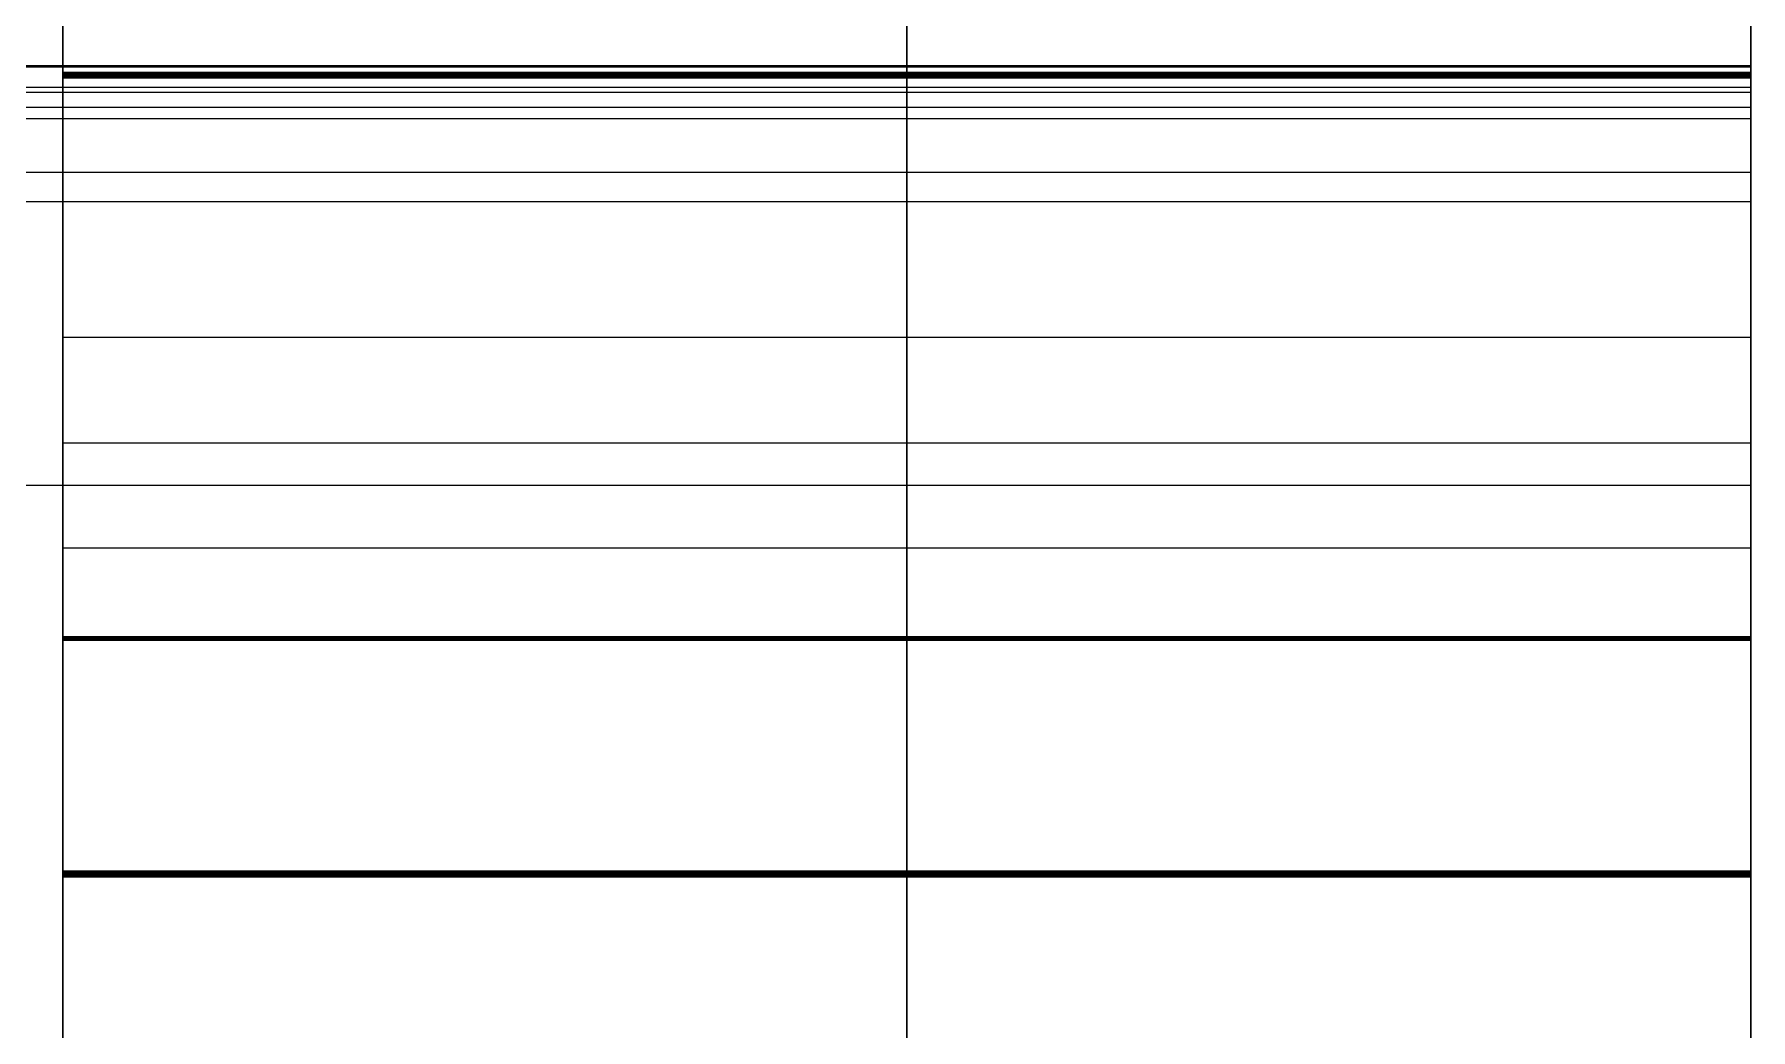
# Model space of a CAD drawing. Header units: millimetres. Extents: x -85 to 1059, y -155 to 155.
# Drawn here: x 1000.39 to 1007, y -27.09 to -23.26 of the extents above; entities that cross this region are included whole.
import ezdxf

# ---------------------------------------------------------------- set-up
doc = ezdxf.new("R2010")
doc.units = ezdxf.units.MM
doc.header["$MEASUREMENT"] = 0
doc.layers.add('Default', color=7, linetype='Continuous', true_color=0x000000)

msp = doc.modelspace()

# ---------------------------------------------------------------- linework, layer by layer
at = {"layer": 'Default'}
msp.add_line((1007, -24.9981, 0.0002), (1007, -11.098, 0.0002), dxfattribs=at)
for points, degree, knots in [([(1000.5, 0.0018, 150.0005), (1000.5, 82.8446, 150.0005), (1000.5, 150.0018, 82.8432), (1000.5, 150.0018, 0.0004), (1000.5, 150.0018, -82.8427), (1000.5, 82.8446, -150), (1000.5, 0.0018, -150), (1000.5, -82.8411, -150), (1000.5, -149.9983, -82.8427), (1000.5, -149.9983, 0.0004), (1000.5, -149.9983, 82.8432), (1000.5, -82.8411, 150.0005), (1000.5, 0.0018, 150.0005)], 3, [-5, -5, -5, -5, -4, -4, -4, -3, -3, -3, -2, -2, -2, -1, -1, -1, -1]), ([(1000.5, 0.3488, 139.7504), (1000.5, -76.9709, 139.7504), (1000.5, -139.6511, 77.0702), (1000.5, -139.6511, -0.2498), (1000.5, -139.6511, -77.5699), (1000.5, -76.9709, -140.2497), (1000.5, 0.3488, -140.2497), (1000.5, 77.6689, -140.2497), (1000.5, 140.349, -77.5699), (1000.5, 140.349, -0.2498), (1000.5, 140.349, 77.0702), (1000.5, 77.6689, 139.7504), (1000.5, 0.3488, 139.7504)], 3, [20636, 20636, 20636, 20636, 20637, 20637, 20637, 20638, 20638, 20638, 20639, 20639, 20639, 20640, 20640, 20640, 20640]), ([(1007, 0.3488, 139.7504), (1007, -76.9709, 139.7504), (1007, -139.6511, 77.0702), (1007, -139.6511, -0.2498), (1007, -139.6511, -77.5699), (1007, -76.9709, -140.2497), (1007, 0.3488, -140.2497), (1007, 77.6689, -140.2497), (1007, 140.349, -77.5699), (1007, 140.349, -0.2498), (1007, 140.349, 77.0702), (1007, 77.6689, 139.7504), (1007, 0.3488, 139.7504)], 3, [20636, 20636, 20636, 20636, 20637, 20637, 20637, 20638, 20638, 20638, 20639, 20639, 20639, 20640, 20640, 20640, 20640]), ([(1000.5, 0.0018, 140.0004), (1000.5, -77.318, 140.0004), (1000.5, -139.9981, 77.3202), (1000.5, -139.9981, 0.0002), (1000.5, -139.9981, -77.3199), (1000.5, -77.318, -139.9997), (1000.5, 0.0018, -139.9997), (1000.5, 77.3215, -139.9997), (1000.5, 140.002, -77.3199), (1000.5, 140.002, 0.0002), (1000.5, 140.002, 77.3202), (1000.5, 77.3215, 140.0004), (1000.5, 0.0018, 140.0004)], 3, [-1, -1, -1, -1, 0, 0, 0, 1, 1, 1, 2, 2, 2, 3, 3, 3, 3]), ([(1003.75, 0.0018, 140.0004), (1003.75, -77.318, 140.0004), (1003.75, -139.9981, 77.3202), (1003.75, -139.9981, 0.0002), (1003.75, -139.9981, -77.3199), (1003.75, -77.318, -139.9997), (1003.75, 0.0018, -139.9997), (1003.75, 77.3215, -139.9997), (1003.75, 140.002, -77.3199), (1003.75, 140.002, 0.0002), (1003.75, 140.002, 77.3202), (1003.75, 77.3215, 140.0004), (1003.75, 0.0018, 140.0004)], 3, [-1, -1, -1, -1, 0, 0, 0, 1, 1, 1, 2, 2, 2, 3, 3, 3, 3]), ([(1007, 0.0018, 140.0004), (1007, -77.318, 140.0004), (1007, -139.9981, 77.3202), (1007, -139.9981, 0.0002), (1007, -139.9981, -77.3199), (1007, -77.318, -139.9997), (1007, 0.0018, -139.9997), (1007, 77.3215, -139.9997), (1007, 140.002, -77.3199), (1007, 140.002, 0.0002), (1007, 140.002, 77.3202), (1007, 77.3215, 140.0004), (1007, 0.0018, 140.0004)], 3, [-1, -1, -1, -1, 0, 0, 0, 1, 1, 1, 2, 2, 2, 3, 3, 3, 3]), ([(1007, 124.0322, 15.6482), (1007, 116.3332, 77.2989), (1007, 63.7379, 125.0004), (1007, 0.0019, 125.0004), (1007, -17.5054, 125.0004), (1007, -34.1724, 121.4011), (1007, -49.2988, 114.9022)], 3, [595.378082, 595.378082, 595.378082, 595.378082, 596.378082, 596.378082, 596.378082, 597.378082, 597.378082, 597.378082, 597.378082]), ([(1007, -49.627, -114.76), (1007, -34.4135, -121.3481), (1007, -17.6322, -124.9994), (1007, 0.0018, -124.9994), (1007, 63.676, -124.9994), (1007, 116.2304, -77.3892), (1007, 124.0095, -15.8252)], 3, [1200.555169, 1200.555169, 1200.555169, 1200.555169, 1201.555169, 1201.555169, 1201.555169, 1202.555169, 1202.555169, 1202.555169, 1202.555169]), ([(1000.5, -22.5158, -151.4812), (1000.5, -22.6613, -151.4592), (1000.5, -22.8068, -151.4371), (1000.5, -22.961, -151.4133), (1000.5, -23.1151, -151.3895), (1000.5, -23.2608, -151.3667), (1000.5, -23.4065, -151.344)], 2, [10887, 10887, 10887, 10888, 10888, 10889, 10889, 10890, 10890, 10890]), ([(1000.5, -23.4065, 150.844), (1000.5, -23.2608, 150.8671), (1000.5, -23.1151, 150.8903), (1000.5, -22.961, 150.9139), (1000.5, -22.8068, 150.9375), (1000.5, -22.6613, 150.9596), (1000.5, -22.5158, 150.9816)], 2, [20200, 20200, 20200, 20201, 20201, 20202, 20202, 20203, 20203, 20203]), ([(1007, -22.5158, -151.4812), (1007, -22.6613, -151.4592), (1007, -22.8068, -151.4371), (1007, -22.961, -151.4133), (1007, -23.1151, -151.3895), (1007, -23.2608, -151.3667), (1007, -23.4065, -151.344)], 2, [10887, 10887, 10887, 10888, 10888, 10889, 10889, 10890, 10890, 10890]), ([(1007, -23.4065, 150.844), (1007, -23.2608, 150.8671), (1007, -23.1151, 150.8903), (1007, -22.961, 150.9139), (1007, -22.8068, 150.9375), (1007, -22.6613, 150.9596), (1007, -22.5158, 150.9816)], 2, [20200, 20200, 20200, 20201, 20201, 20202, 20202, 20203, 20203, 20203]), ([(1000.5, -23.4132, -151.3465), (1000.5, -23.4145, -151.3477), (1000.5, -23.4157, -151.3489), (1000.5, -23.4169, -151.3502), (1000.5, -23.4182, -151.3514)], 2, [10893, 10893, 10893, 10894, 10894, 10895, 10895, 10895]), ([(1000.5, -23.4182, 150.8522), (1000.5, -23.4169, 150.8507), (1000.5, -23.4157, 150.8493), (1000.5, -23.4145, 150.8479), (1000.5, -23.4132, 150.8465)], 2, [20195, 20195, 20195, 20196, 20196, 20197, 20197, 20197]), ([(1000.5, -23.4238, -151.3592), (1000.5, -23.4252, -151.3616), (1000.5, -23.4266, -151.3641), (1000.5, -23.428, -151.3666), (1000.5, -23.4294, -151.369)], 2, [10897, 10897, 10897, 10898, 10898, 10899, 10899, 10899]), ([(1000.5, -23.4294, -151.369), (1000.5, -23.4478, -151.4054), (1000.5, -23.4661, -151.4417), (1000.5, -23.4878, -151.4846), (1000.5, -23.5095, -151.5274), (1000.5, -23.5312, -151.5705), (1000.5, -23.5529, -151.6135), (1000.5, -23.5751, -151.6567), (1000.5, -23.5974, -151.6999), (1000.5, -23.6196, -151.7433), (1000.5, -23.6418, -151.7867), (1000.5, -23.6644, -151.8305), (1000.5, -23.687, -151.8742), (1000.5, -23.7097, -151.9181), (1000.5, -23.7325, -151.9621), (1000.5, -23.7556, -152.0062), (1000.5, -23.7787, -152.0503), (1000.5, -23.8018, -152.0945), (1000.5, -23.8249, -152.1388), (1000.5, -23.8484, -152.1834), (1000.5, -23.8718, -152.2281), (1000.5, -23.8955, -152.2729), (1000.5, -23.9191, -152.3177), (1000.5, -23.9431, -152.3626), (1000.5, -23.9671, -152.4076), (1000.5, -23.9912, -152.4528), (1000.5, -24.0154, -152.4979), (1000.5, -24.0398, -152.5433), (1000.5, -24.0641, -152.5886), (1000.5, -24.0888, -152.6343), (1000.5, -24.1135, -152.68), (1000.5, -24.1382, -152.7258), (1000.5, -24.1629, -152.7717), (1000.5, -24.1881, -152.8179), (1000.5, -24.2133, -152.8641), (1000.5, -24.2387, -152.9103), (1000.5, -24.2641, -152.9565), (1000.5, -24.2897, -153.0031), (1000.5, -24.3153, -153.0497), (1000.5, -24.3412, -153.0964), (1000.5, -24.3671, -153.1432), (1000.5, -24.3931, -153.1899), (1000.5, -24.419, -153.2366), (1000.5, -24.4234, -153.2448), (1000.5, -24.4278, -153.2529)], 2, [10899, 10899, 10899, 10900, 10900, 10901, 10901, 10902, 10902, 10903, 10903, 10904, 10904, 10905, 10905, 10906, 10906, 10907, 10907, 10908, 10908, 10909, 10909, 10910, 10910, 10911, 10911, 10912, 10912, 10913, 10913, 10914, 10914, 10915, 10915, 10916, 10916, 10917, 10917, 10918, 10918, 10919, 10919, 10920, 10920, 10921, 10921, 10921]), ([(1000.5, -24.4278, 152.7533), (1000.5, -24.4234, 152.7453), (1000.5, -24.419, 152.7374), (1000.5, -24.3931, 152.6905), (1000.5, -24.3671, 152.6436), (1000.5, -24.3412, 152.5968), (1000.5, -24.3153, 152.5501), (1000.5, -24.2897, 152.5035), (1000.5, -24.2641, 152.4569), (1000.5, -24.2387, 152.4107), (1000.5, -24.2133, 152.3645), (1000.5, -24.1881, 152.3185), (1000.5, -24.1629, 152.2724), (1000.5, -24.1382, 152.2266), (1000.5, -24.1135, 152.1807), (1000.5, -24.0888, 152.1349), (1000.5, -24.0641, 152.089), (1000.5, -24.0398, 152.0435), (1000.5, -24.0154, 151.998), (1000.5, -23.9912, 151.9528), (1000.5, -23.9671, 151.9077), (1000.5, -23.9431, 151.8629), (1000.5, -23.9191, 151.8181), (1000.5, -23.8955, 151.7733), (1000.5, -23.8718, 151.7285), (1000.5, -23.8484, 151.6838), (1000.5, -23.8249, 151.6392), (1000.5, -23.8018, 151.5951), (1000.5, -23.7787, 151.551), (1000.5, -23.7556, 151.5066), (1000.5, -23.7325, 151.4621), (1000.5, -23.7097, 151.4184), (1000.5, -23.687, 151.3746), (1000.5, -23.6644, 151.3309), (1000.5, -23.6418, 151.2871), (1000.5, -23.6196, 151.2436), (1000.5, -23.5974, 151.2), (1000.5, -23.5751, 151.157), (1000.5, -23.5529, 151.1139), (1000.5, -23.5312, 151.0709), (1000.5, -23.5095, 151.0278), (1000.5, -23.4878, 150.9852), (1000.5, -23.4661, 150.9425), (1000.5, -23.4478, 150.906), (1000.5, -23.4294, 150.8694)], 2, [20169, 20169, 20169, 20170, 20170, 20171, 20171, 20172, 20172, 20173, 20173, 20174, 20174, 20175, 20175, 20176, 20176, 20177, 20177, 20178, 20178, 20179, 20179, 20180, 20180, 20181, 20181, 20182, 20182, 20183, 20183, 20184, 20184, 20185, 20185, 20186, 20186, 20187, 20187, 20188, 20188, 20189, 20189, 20190, 20190, 20191, 20191, 20191]), ([(1007, -23.4132, -151.3465), (1007, -23.4145, -151.3477), (1007, -23.4157, -151.3489), (1007, -23.4169, -151.3502), (1007, -23.4182, -151.3514)], 2, [10893, 10893, 10893, 10894, 10894, 10895, 10895, 10895]), ([(1007, -23.4182, 150.8522), (1007, -23.4169, 150.8507), (1007, -23.4157, 150.8493), (1007, -23.4145, 150.8479), (1007, -23.4132, 150.8465)], 2, [20195, 20195, 20195, 20196, 20196, 20197, 20197, 20197]), ([(1007, -23.4238, -151.3592), (1007, -23.4252, -151.3616), (1007, -23.4266, -151.3641), (1007, -23.428, -151.3666), (1007, -23.4294, -151.369)], 2, [10897, 10897, 10897, 10898, 10898, 10899, 10899, 10899]), ([(1007, -23.4294, -151.369), (1007, -23.4478, -151.4054), (1007, -23.4661, -151.4417), (1007, -23.4878, -151.4846), (1007, -23.5095, -151.5274), (1007, -23.5312, -151.5705), (1007, -23.5529, -151.6135), (1007, -23.5751, -151.6567), (1007, -23.5974, -151.6999), (1007, -23.6196, -151.7433), (1007, -23.6418, -151.7867), (1007, -23.6644, -151.8305), (1007, -23.687, -151.8742), (1007, -23.7097, -151.9181), (1007, -23.7325, -151.9621), (1007, -23.7556, -152.0062), (1007, -23.7787, -152.0503), (1007, -23.8018, -152.0945), (1007, -23.8249, -152.1388), (1007, -23.8484, -152.1834), (1007, -23.8718, -152.2281), (1007, -23.8955, -152.2729), (1007, -23.9191, -152.3177), (1007, -23.9431, -152.3626), (1007, -23.9671, -152.4076), (1007, -23.9912, -152.4528), (1007, -24.0154, -152.4979), (1007, -24.0398, -152.5433), (1007, -24.0641, -152.5886), (1007, -24.0888, -152.6343), (1007, -24.1135, -152.68), (1007, -24.1382, -152.7258), (1007, -24.1629, -152.7717), (1007, -24.1881, -152.8179), (1007, -24.2133, -152.8641), (1007, -24.2387, -152.9103), (1007, -24.2641, -152.9565), (1007, -24.2897, -153.0031), (1007, -24.3153, -153.0497), (1007, -24.3412, -153.0964), (1007, -24.3671, -153.1432), (1007, -24.3931, -153.1899), (1007, -24.419, -153.2366), (1007, -24.4234, -153.2448), (1007, -24.4278, -153.2529)], 2, [10899, 10899, 10899, 10900, 10900, 10901, 10901, 10902, 10902, 10903, 10903, 10904, 10904, 10905, 10905, 10906, 10906, 10907, 10907, 10908, 10908, 10909, 10909, 10910, 10910, 10911, 10911, 10912, 10912, 10913, 10913, 10914, 10914, 10915, 10915, 10916, 10916, 10917, 10917, 10918, 10918, 10919, 10919, 10920, 10920, 10921, 10921, 10921]), ([(1007, -24.4278, 152.7533), (1007, -24.4234, 152.7453), (1007, -24.419, 152.7374), (1007, -24.3931, 152.6905), (1007, -24.3671, 152.6436), (1007, -24.3412, 152.5968), (1007, -24.3153, 152.5501), (1007, -24.2897, 152.5035), (1007, -24.2641, 152.4569), (1007, -24.2387, 152.4107), (1007, -24.2133, 152.3645), (1007, -24.1881, 152.3185), (1007, -24.1629, 152.2724), (1007, -24.1382, 152.2266), (1007, -24.1135, 152.1807), (1007, -24.0888, 152.1349), (1007, -24.0641, 152.089), (1007, -24.0398, 152.0435), (1007, -24.0154, 151.998), (1007, -23.9912, 151.9528), (1007, -23.9671, 151.9077), (1007, -23.9431, 151.8629), (1007, -23.9191, 151.8181), (1007, -23.8955, 151.7733), (1007, -23.8718, 151.7285), (1007, -23.8484, 151.6838), (1007, -23.8249, 151.6392), (1007, -23.8018, 151.5951), (1007, -23.7787, 151.551), (1007, -23.7556, 151.5066), (1007, -23.7325, 151.4621), (1007, -23.7097, 151.4184), (1007, -23.687, 151.3746), (1007, -23.6644, 151.3309), (1007, -23.6418, 151.2871), (1007, -23.6196, 151.2436), (1007, -23.5974, 151.2), (1007, -23.5751, 151.157), (1007, -23.5529, 151.1139), (1007, -23.5312, 151.0709), (1007, -23.5095, 151.0278), (1007, -23.4878, 150.9852), (1007, -23.4661, 150.9425), (1007, -23.4478, 150.906), (1007, -23.4294, 150.8694)], 2, [20169, 20169, 20169, 20170, 20170, 20171, 20171, 20172, 20172, 20173, 20173, 20174, 20174, 20175, 20175, 20176, 20176, 20177, 20177, 20178, 20178, 20179, 20179, 20180, 20180, 20181, 20181, 20182, 20182, 20183, 20183, 20184, 20184, 20185, 20185, 20186, 20186, 20187, 20187, 20188, 20188, 20189, 20189, 20190, 20190, 20191, 20191, 20191]), ([(1007, -23.5856, -8.3054), (1007, -24.5007, -5.7068), (1007, -24.9981, -2.911), (1007, -24.9981, 0.0004), (1007, -24.9981, 2.9578), (1007, -24.4844, 5.7959), (1007, -23.5415, 8.4294)], 3, [899.050633, 899.050633, 899.050633, 899.050633, 900.050633, 900.050633, 900.050633, 901.050633, 901.050633, 901.050633, 901.050633]), ([(1000.5, -25.2399, -153.1192), (1000.5, -25.2417, -153.11), (1000.5, -25.2434, -153.1008), (1000.5, -25.2531, -153.0483), (1000.5, -25.2628, -152.9957), (1000.5, -25.2722, -152.9431), (1000.5, -25.2815, -152.8906), (1000.5, -25.2909, -152.8382), (1000.5, -25.3002, -152.7858), (1000.5, -25.3094, -152.7339), (1000.5, -25.3186, -152.6821), (1000.5, -25.3277, -152.6302), (1000.5, -25.3369, -152.5784), (1000.5, -25.3456, -152.527), (1000.5, -25.3542, -152.4757), (1000.5, -25.3628, -152.4245), (1000.5, -25.3715, -152.3734), (1000.5, -25.3801, -152.3226), (1000.5, -25.3888, -152.2718), (1000.5, -25.3972, -152.2212), (1000.5, -25.4057, -152.1705), (1000.5, -25.4138, -152.1203), (1000.5, -25.4219, -152.07), (1000.5, -25.4301, -152.0199), (1000.5, -25.4382, -151.9698), (1000.5, -25.4461, -151.9201), (1000.5, -25.454, -151.8703), (1000.5, -25.462, -151.8209), (1000.5, -25.4699, -151.7716), (1000.5, -25.4775, -151.7225), (1000.5, -25.4851, -151.6735), (1000.5, -25.4925, -151.6244), (1000.5, -25.4999, -151.5754), (1000.5, -25.5073, -151.5269), (1000.5, -25.5147, -151.4784), (1000.5, -25.5219, -151.4301), (1000.5, -25.5292, -151.3817), (1000.5, -25.5362, -151.3338), (1000.5, -25.5433, -151.2858), (1000.5, -25.5502, -151.238), (1000.5, -25.5571, -151.1902), (1000.5, -25.5638, -151.1427), (1000.5, -25.5705, -151.0953), (1000.5, -25.5761, -151.0551), (1000.5, -25.5817, -151.0148)], 2, [10923, 10923, 10923, 10924, 10924, 10925, 10925, 10926, 10926, 10927, 10927, 10928, 10928, 10929, 10929, 10930, 10930, 10931, 10931, 10932, 10932, 10933, 10933, 10934, 10934, 10935, 10935, 10936, 10936, 10937, 10937, 10938, 10938, 10939, 10939, 10940, 10940, 10941, 10941, 10942, 10942, 10943, 10943, 10944, 10944, 10945, 10945, 10945]), ([(1000.5, -25.5817, 150.5153), (1000.5, -25.5761, 150.5556), (1000.5, -25.5705, 150.596), (1000.5, -25.5638, 150.6435), (1000.5, -25.5571, 150.6909), (1000.5, -25.5502, 150.7386), (1000.5, -25.5433, 150.7862), (1000.5, -25.5362, 150.8343), (1000.5, -25.5292, 150.8825), (1000.5, -25.5219, 150.9306), (1000.5, -25.5147, 150.9788), (1000.5, -25.5073, 151.0275), (1000.5, -25.4999, 151.0762), (1000.5, -25.4925, 151.125), (1000.5, -25.4851, 151.1739), (1000.5, -25.4775, 151.2229), (1000.5, -25.4699, 151.272), (1000.5, -25.462, 151.3215), (1000.5, -25.454, 151.3711), (1000.5, -25.4461, 151.4207), (1000.5, -25.4382, 151.4702), (1000.5, -25.4301, 151.5201), (1000.5, -25.4219, 151.5701), (1000.5, -25.4138, 151.6203), (1000.5, -25.4057, 151.6706), (1000.5, -25.3972, 151.7214), (1000.5, -25.3888, 151.7722), (1000.5, -25.3801, 151.8232), (1000.5, -25.3715, 151.8742), (1000.5, -25.3628, 151.9251), (1000.5, -25.3542, 151.9761), (1000.5, -25.3456, 152.0274), (1000.5, -25.3369, 152.0788), (1000.5, -25.3277, 152.1304), (1000.5, -25.3186, 152.1821), (1000.5, -25.3094, 152.2342), (1000.5, -25.3002, 152.2862), (1000.5, -25.2909, 152.3384), (1000.5, -25.2815, 152.3906), (1000.5, -25.2722, 152.4434), (1000.5, -25.2628, 152.4961), (1000.5, -25.2531, 152.5488), (1000.5, -25.2434, 152.6016), (1000.5, -25.2417, 152.6106), (1000.5, -25.2399, 152.6196)], 2, [20145, 20145, 20145, 20146, 20146, 20147, 20147, 20148, 20148, 20149, 20149, 20150, 20150, 20151, 20151, 20152, 20152, 20153, 20153, 20154, 20154, 20155, 20155, 20156, 20156, 20157, 20157, 20158, 20158, 20159, 20159, 20160, 20160, 20161, 20161, 20162, 20162, 20163, 20163, 20164, 20164, 20165, 20165, 20166, 20166, 20167, 20167, 20167]), ([(1007, -25.2399, -153.1192), (1007, -25.2417, -153.11), (1007, -25.2434, -153.1008), (1007, -25.2531, -153.0483), (1007, -25.2628, -152.9957), (1007, -25.2722, -152.9431), (1007, -25.2815, -152.8906), (1007, -25.2909, -152.8382), (1007, -25.3002, -152.7858), (1007, -25.3094, -152.7339), (1007, -25.3186, -152.6821), (1007, -25.3277, -152.6302), (1007, -25.3369, -152.5784), (1007, -25.3456, -152.527), (1007, -25.3542, -152.4757), (1007, -25.3628, -152.4245), (1007, -25.3715, -152.3734), (1007, -25.3801, -152.3226), (1007, -25.3888, -152.2718), (1007, -25.3972, -152.2212), (1007, -25.4057, -152.1705), (1007, -25.4138, -152.1203), (1007, -25.4219, -152.07), (1007, -25.4301, -152.0199), (1007, -25.4382, -151.9698), (1007, -25.4461, -151.9201), (1007, -25.454, -151.8703), (1007, -25.462, -151.8209), (1007, -25.4699, -151.7716), (1007, -25.4775, -151.7225), (1007, -25.4851, -151.6735), (1007, -25.4925, -151.6244), (1007, -25.4999, -151.5754), (1007, -25.5073, -151.5269), (1007, -25.5147, -151.4784), (1007, -25.5219, -151.4301), (1007, -25.5292, -151.3817), (1007, -25.5362, -151.3338), (1007, -25.5433, -151.2858), (1007, -25.5502, -151.238), (1007, -25.5571, -151.1902), (1007, -25.5638, -151.1427), (1007, -25.5705, -151.0953), (1007, -25.5761, -151.0551), (1007, -25.5817, -151.0148)], 2, [10923, 10923, 10923, 10924, 10924, 10925, 10925, 10926, 10926, 10927, 10927, 10928, 10928, 10929, 10929, 10930, 10930, 10931, 10931, 10932, 10932, 10933, 10933, 10934, 10934, 10935, 10935, 10936, 10936, 10937, 10937, 10938, 10938, 10939, 10939, 10940, 10940, 10941, 10941, 10942, 10942, 10943, 10943, 10944, 10944, 10945, 10945, 10945]), ([(1007, -25.5817, 150.5153), (1007, -25.5761, 150.5556), (1007, -25.5705, 150.596), (1007, -25.5638, 150.6435), (1007, -25.5571, 150.6909), (1007, -25.5502, 150.7386), (1007, -25.5433, 150.7862), (1007, -25.5362, 150.8343), (1007, -25.5292, 150.8825), (1007, -25.5219, 150.9306), (1007, -25.5147, 150.9788), (1007, -25.5073, 151.0275), (1007, -25.4999, 151.0762), (1007, -25.4925, 151.125), (1007, -25.4851, 151.1739), (1007, -25.4775, 151.2229), (1007, -25.4699, 151.272), (1007, -25.462, 151.3215), (1007, -25.454, 151.3711), (1007, -25.4461, 151.4207), (1007, -25.4382, 151.4702), (1007, -25.4301, 151.5201), (1007, -25.4219, 151.5701), (1007, -25.4138, 151.6203), (1007, -25.4057, 151.6706), (1007, -25.3972, 151.7214), (1007, -25.3888, 151.7722), (1007, -25.3801, 151.8232), (1007, -25.3715, 151.8742), (1007, -25.3628, 151.9251), (1007, -25.3542, 151.9761), (1007, -25.3456, 152.0274), (1007, -25.3369, 152.0788), (1007, -25.3277, 152.1304), (1007, -25.3186, 152.1821), (1007, -25.3094, 152.2342), (1007, -25.3002, 152.2862), (1007, -25.2909, 152.3384), (1007, -25.2815, 152.3906), (1007, -25.2722, 152.4434), (1007, -25.2628, 152.4961), (1007, -25.2531, 152.5488), (1007, -25.2434, 152.6016), (1007, -25.2417, 152.6106), (1007, -25.2399, 152.6196)], 2, [20145, 20145, 20145, 20146, 20146, 20147, 20147, 20148, 20148, 20149, 20149, 20150, 20150, 20151, 20151, 20152, 20152, 20153, 20153, 20154, 20154, 20155, 20155, 20156, 20156, 20157, 20157, 20158, 20158, 20159, 20159, 20160, 20160, 20161, 20161, 20162, 20162, 20163, 20163, 20164, 20164, 20165, 20165, 20166, 20166, 20167, 20167, 20167]), ([(1000.5, -25.5899, 150.4884), (1000.5, -25.5892, 150.4899), (1000.5, -25.5884, 150.4913), (1000.5, -25.5876, 150.493), (1000.5, -25.5867, 150.4948)], 2, [20139, 20139, 20139, 20140, 20140, 20141, 20141, 20141]), ([(1000.5, -25.5955, -150.9835), (1000.5, -25.7407, -150.9582), (1000.5, -25.8858, -150.933), (1000.5, -26.0395, -150.9062), (1000.5, -26.1931, -150.8794), (1000.5, -26.3385, -150.8536), (1000.5, -26.4838, -150.8279)], 2, [10954, 10954, 10954, 10955, 10955, 10956, 10956, 10957, 10957, 10957]), ([(1000.5, -26.4838, 150.3283), (1000.5, -26.3385, 150.3539), (1000.5, -26.1931, 150.3794), (1000.5, -26.0395, 150.4064), (1000.5, -25.8858, 150.4334), (1000.5, -25.7407, 150.4585), (1000.5, -25.5955, 150.4835)], 2, [20133, 20133, 20133, 20134, 20134, 20135, 20135, 20136, 20136, 20136]), ([(1007, -25.5899, 150.4884), (1007, -25.5892, 150.4899), (1007, -25.5884, 150.4913), (1007, -25.5876, 150.493), (1007, -25.5867, 150.4948)], 2, [20139, 20139, 20139, 20140, 20140, 20141, 20141, 20141]), ([(1007, -25.5955, -150.9835), (1007, -25.7407, -150.9582), (1007, -25.8858, -150.933), (1007, -26.0395, -150.9062), (1007, -26.1931, -150.8794), (1007, -26.3385, -150.8536), (1007, -26.4838, -150.8279)], 2, [10954, 10954, 10954, 10955, 10955, 10956, 10956, 10957, 10957, 10957]), ([(1007, -26.4838, 150.3283), (1007, -26.3385, 150.3539), (1007, -26.1931, 150.3794), (1007, -26.0395, 150.4064), (1007, -25.8858, 150.4334), (1007, -25.7407, 150.4585), (1007, -25.5955, 150.4835)], 2, [20133, 20133, 20133, 20134, 20134, 20135, 20135, 20136, 20136, 20136]), ([(1000.5, -26.5071, -150.8526), (1000.5, -26.5261, -150.8887), (1000.5, -26.5452, -150.9249), (1000.5, -26.5676, -150.9672), (1000.5, -26.59, -151.0096), (1000.5, -26.6127, -151.0519), (1000.5, -26.6355, -151.0942), (1000.5, -26.6586, -151.1371), (1000.5, -26.6817, -151.1799), (1000.5, -26.7048, -151.2228), (1000.5, -26.7279, -151.2657), (1000.5, -26.7514, -151.3089), (1000.5, -26.7748, -151.3521), (1000.5, -26.7985, -151.3957), (1000.5, -26.8221, -151.4392), (1000.5, -26.8459, -151.4828), (1000.5, -26.8697, -151.5264), (1000.5, -26.8939, -151.5703), (1000.5, -26.9181, -151.6142), (1000.5, -26.9426, -151.6583), (1000.5, -26.9671, -151.7024), (1000.5, -26.9914, -151.7467), (1000.5, -27.0158, -151.791), (1000.5, -27.0408, -151.8354), (1000.5, -27.0659, -151.8799), (1000.5, -27.0909, -151.9245), (1000.5, -27.116, -151.9691), (1000.5, -27.1412, -152.0141), (1000.5, -27.1664, -152.0591), (1000.5, -27.1922, -152.1042), (1000.5, -27.2179, -152.1494), (1000.5, -27.2435, -152.1947), (1000.5, -27.2691, -152.24), (1000.5, -27.2954, -152.2856), (1000.5, -27.3216, -152.3311), (1000.5, -27.3478, -152.3769), (1000.5, -27.3739, -152.4228), (1000.5, -27.4003, -152.4686), (1000.5, -27.4268, -152.5145), (1000.5, -27.4538, -152.5607), (1000.5, -27.4807, -152.6069), (1000.5, -27.5076, -152.6533), (1000.5, -27.5344, -152.6997), (1000.5, -27.5391, -152.7078), (1000.5, -27.5439, -152.7159)], 2, [10966, 10966, 10966, 10967, 10967, 10968, 10968, 10969, 10969, 10970, 10970, 10971, 10971, 10972, 10972, 10973, 10973, 10974, 10974, 10975, 10975, 10976, 10976, 10977, 10977, 10978, 10978, 10979, 10979, 10980, 10980, 10981, 10981, 10982, 10982, 10983, 10983, 10984, 10984, 10985, 10985, 10986, 10986, 10987, 10987, 10988, 10988, 10988]), ([(1000.5, -27.5439, 152.2163), (1000.5, -27.5391, 152.2081), (1000.5, -27.5344, 152.1998), (1000.5, -27.5076, 152.1537), (1000.5, -27.4807, 152.1077), (1000.5, -27.4538, 152.0615), (1000.5, -27.4268, 152.0153), (1000.5, -27.4003, 151.9691), (1000.5, -27.3739, 151.9228), (1000.5, -27.3478, 151.8772), (1000.5, -27.3216, 151.8315), (1000.5, -27.2954, 151.786), (1000.5, -27.2691, 151.7405), (1000.5, -27.2435, 151.6949), (1000.5, -27.2179, 151.6494), (1000.5, -27.1922, 151.6043), (1000.5, -27.1664, 151.5591), (1000.5, -27.1412, 151.5143), (1000.5, -27.116, 151.4695), (1000.5, -27.0909, 151.4247), (1000.5, -27.0659, 151.3799), (1000.5, -27.0408, 151.3355), (1000.5, -27.0158, 151.291), (1000.5, -26.9914, 151.2469), (1000.5, -26.9671, 151.2028), (1000.5, -26.9426, 151.1587), (1000.5, -26.9181, 151.1146), (1000.5, -26.8939, 151.0705), (1000.5, -26.8697, 151.0264), (1000.5, -26.8459, 150.983), (1000.5, -26.8221, 150.9396), (1000.5, -26.7985, 150.8963), (1000.5, -26.7748, 150.8529), (1000.5, -26.7514, 150.8095), (1000.5, -26.7279, 150.7661), (1000.5, -26.7048, 150.7234), (1000.5, -26.6817, 150.6807), (1000.5, -26.6586, 150.6377), (1000.5, -26.6355, 150.5946), (1000.5, -26.6127, 150.5521), (1000.5, -26.59, 150.5096), (1000.5, -26.5676, 150.4673), (1000.5, -26.5452, 150.4249), (1000.5, -26.5261, 150.3891), (1000.5, -26.5071, 150.3533)], 2, [20102, 20102, 20102, 20103, 20103, 20104, 20104, 20105, 20105, 20106, 20106, 20107, 20107, 20108, 20108, 20109, 20109, 20110, 20110, 20111, 20111, 20112, 20112, 20113, 20113, 20114, 20114, 20115, 20115, 20116, 20116, 20117, 20117, 20118, 20118, 20119, 20119, 20120, 20120, 20121, 20121, 20122, 20122, 20123, 20123, 20124, 20124, 20124]), ([(1007, -26.5071, -150.8526), (1007, -26.5261, -150.8887), (1007, -26.5452, -150.9249), (1007, -26.5676, -150.9672), (1007, -26.59, -151.0096), (1007, -26.6127, -151.0519), (1007, -26.6355, -151.0942), (1007, -26.6586, -151.1371), (1007, -26.6817, -151.1799), (1007, -26.7048, -151.2228), (1007, -26.7279, -151.2657), (1007, -26.7514, -151.3089), (1007, -26.7748, -151.3521), (1007, -26.7985, -151.3957), (1007, -26.8221, -151.4392), (1007, -26.8459, -151.4828), (1007, -26.8697, -151.5264), (1007, -26.8939, -151.5703), (1007, -26.9181, -151.6142), (1007, -26.9426, -151.6583), (1007, -26.9671, -151.7024), (1007, -26.9914, -151.7467), (1007, -27.0158, -151.791), (1007, -27.0408, -151.8354), (1007, -27.0659, -151.8799), (1007, -27.0909, -151.9245), (1007, -27.116, -151.9691), (1007, -27.1412, -152.0141), (1007, -27.1664, -152.0591), (1007, -27.1922, -152.1042), (1007, -27.2179, -152.1494), (1007, -27.2435, -152.1947), (1007, -27.2691, -152.24), (1007, -27.2954, -152.2856), (1007, -27.3216, -152.3311), (1007, -27.3478, -152.3769), (1007, -27.3739, -152.4228), (1007, -27.4003, -152.4686), (1007, -27.4268, -152.5145), (1007, -27.4538, -152.5607), (1007, -27.4807, -152.6069), (1007, -27.5076, -152.6533), (1007, -27.5344, -152.6997), (1007, -27.5391, -152.7078), (1007, -27.5439, -152.7159)], 2, [10966, 10966, 10966, 10967, 10967, 10968, 10968, 10969, 10969, 10970, 10970, 10971, 10971, 10972, 10972, 10973, 10973, 10974, 10974, 10975, 10975, 10976, 10976, 10977, 10977, 10978, 10978, 10979, 10979, 10980, 10980, 10981, 10981, 10982, 10982, 10983, 10983, 10984, 10984, 10985, 10985, 10986, 10986, 10987, 10987, 10988, 10988, 10988]), ([(1007, -27.5439, 152.2163), (1007, -27.5391, 152.2081), (1007, -27.5344, 152.1998), (1007, -27.5076, 152.1537), (1007, -27.4807, 152.1077), (1007, -27.4538, 152.0615), (1007, -27.4268, 152.0153), (1007, -27.4003, 151.9691), (1007, -27.3739, 151.9228), (1007, -27.3478, 151.8772), (1007, -27.3216, 151.8315), (1007, -27.2954, 151.786), (1007, -27.2691, 151.7405), (1007, -27.2435, 151.6949), (1007, -27.2179, 151.6494), (1007, -27.1922, 151.6043), (1007, -27.1664, 151.5591), (1007, -27.1412, 151.5143), (1007, -27.116, 151.4695), (1007, -27.0909, 151.4247), (1007, -27.0659, 151.3799), (1007, -27.0408, 151.3355), (1007, -27.0158, 151.291), (1007, -26.9914, 151.2469), (1007, -26.9671, 151.2028), (1007, -26.9426, 151.1587), (1007, -26.9181, 151.1146), (1007, -26.8939, 151.0705), (1007, -26.8697, 151.0264), (1007, -26.8459, 150.983), (1007, -26.8221, 150.9396), (1007, -26.7985, 150.8963), (1007, -26.7748, 150.8529), (1007, -26.7514, 150.8095), (1007, -26.7279, 150.7661), (1007, -26.7048, 150.7234), (1007, -26.6817, 150.6807), (1007, -26.6586, 150.6377), (1007, -26.6355, 150.5946), (1007, -26.6127, 150.5521), (1007, -26.59, 150.5096), (1007, -26.5676, 150.4673), (1007, -26.5452, 150.4249), (1007, -26.5261, 150.3891), (1007, -26.5071, 150.3533)], 2, [20102, 20102, 20102, 20103, 20103, 20104, 20104, 20105, 20105, 20106, 20106, 20107, 20107, 20108, 20108, 20109, 20109, 20110, 20110, 20111, 20111, 20112, 20112, 20113, 20113, 20114, 20114, 20115, 20115, 20116, 20116, 20117, 20117, 20118, 20118, 20119, 20119, 20120, 20120, 20121, 20121, 20122, 20122, 20123, 20123, 20124, 20124, 20124])]:
    msp.add_open_spline(points, degree=degree, knots=knots, dxfattribs=at)
for points, degree in [([(1007, -49.8544, 114.6626), (1007, -32.5552, 84.6998), (1007, -15.2561, 54.737), (1007, 2.0431, 24.7742)], 3), ([(1007, 1.9703, -24.9234), (1007, -15.2051, -54.6721), (1007, -32.3804, -84.4208), (1007, -49.5558, -114.1694)], 3), ([(1007, -23.3817, -8.8617), (998, -23.3817, -8.8617), (989, -23.3817, -8.8617)], 2), ([(1007, -23.387, 8.8471), (998, -23.387, 8.8471), (989, -23.387, 8.8471)], 2), ([(1007, -75.4122, -98.9819), (1007, -58.0687, -68.9419), (1007, -40.7252, -38.9018), (1007, -23.3817, -8.8617)], 3), ([(1007, -23.3817, -8.8617), (1007, -23.4496, -8.6762), (1007, -23.5176, -8.4908), (1007, -23.5856, -8.3054)], 3), ([(1007, -23.5415, 8.4294), (1007, -23.49, 8.5686), (1007, -23.4385, 8.7078), (1007, -23.387, 8.8471)], 3), ([(1007, -23.387, 8.8471), (1007, -40.8234, 39.0478), (1007, -58.2597, 69.2485), (1007, -75.6961, 99.4492)], 3), ([(1007, -23.4065, -151.344), (1003.75, -23.4065, -151.344), (1000.5, -23.4065, -151.344)], 2), ([(1000.5, -23.4065, -151.344), (1000.5, -23.4076, -151.344), (1000.5, -23.4086, -151.344)], 2), ([(1007, -23.4065, 150.844), (1003.75, -23.4065, 150.844), (1000.5, -23.4065, 150.844)], 2), ([(1000.5, -23.4086, 150.8447), (1000.5, -23.4076, 150.8444), (1000.5, -23.4065, 150.844)], 2), ([(1007, -23.4086, -151.344), (1003.75, -23.4086, -151.344), (1000.5, -23.4086, -151.344)], 2), ([(1000.5, -23.4086, -151.344), (1000.5, -23.4099, -151.3445), (1000.5, -23.4111, -151.345)], 2), ([(1007, -23.4086, 150.8447), (1003.75, -23.4086, 150.8447), (1000.5, -23.4086, 150.8447)], 2), ([(1000.5, -23.4111, 150.8455), (1000.5, -23.4099, 150.8451), (1000.5, -23.4086, 150.8447)], 2), ([(1007, -23.4111, -151.345), (1003.75, -23.4111, -151.345), (1000.5, -23.4111, -151.345)], 2), ([(1000.5, -23.4111, -151.345), (1000.5, -23.4122, -151.3458), (1000.5, -23.4132, -151.3465)], 2), ([(1007, -23.4111, 150.8455), (1003.75, -23.4111, 150.8455), (1000.5, -23.4111, 150.8455)], 2), ([(1000.5, -23.4132, 150.8465), (1000.5, -23.4122, 150.846), (1000.5, -23.4111, 150.8455)], 2), ([(1007, -23.4132, -151.3465), (1003.75, -23.4132, -151.3465), (1000.5, -23.4132, -151.3465)], 2), ([(1007, -23.4132, 150.8465), (1003.75, -23.4132, 150.8465), (1000.5, -23.4132, 150.8465)], 2), ([(1007, -23.4182, -151.3514), (1003.75, -23.4182, -151.3514), (1000.5, -23.4182, -151.3514)], 2), ([(1000.5, -23.4182, -151.3514), (1000.5, -23.4196, -151.3532), (1000.5, -23.421, -151.3549)], 2), ([(1007, -23.4182, 150.8522), (1003.75, -23.4182, 150.8522), (1000.5, -23.4182, 150.8522)], 2), ([(1000.5, -23.421, 150.8557), (1000.5, -23.4196, 150.8539), (1000.5, -23.4182, 150.8522)], 2), ([(1007, -23.421, -151.3549), (1003.75, -23.421, -151.3549), (1000.5, -23.421, -151.3549)], 2), ([(1000.5, -23.421, -151.3549), (1000.5, -23.4224, -151.357), (1000.5, -23.4238, -151.3592)], 2), ([(1007, -23.421, 150.8557), (1003.75, -23.421, 150.8557), (1000.5, -23.421, 150.8557)], 2), ([(1000.5, -23.4238, 150.8599), (1000.5, -23.4224, 150.8578), (1000.5, -23.421, 150.8557)], 2), ([(1007, -23.4238, -151.3592), (1003.75, -23.4238, -151.3592), (1000.5, -23.4238, -151.3592)], 2), ([(1007, -23.4238, 150.8599), (1003.75, -23.4238, 150.8599), (1000.5, -23.4238, 150.8599)], 2), ([(1000.5, -23.4266, 150.8645), (1000.5, -23.4252, 150.8622), (1000.5, -23.4238, 150.8599)], 2), ([(1007, -23.4266, 150.8645), (1003.75, -23.4266, 150.8645), (1000.5, -23.4266, 150.8645)], 2), ([(1000.5, -23.4294, 150.8694), (1000.5, -23.428, 150.867), (1000.5, -23.4266, 150.8645)], 2), ([(1007, -23.4294, -151.369), (1003.75, -23.4294, -151.369), (1000.5, -23.4294, -151.369)], 2), ([(1007, -23.4294, 150.8694), (1003.75, -23.4294, 150.8694), (1000.5, -23.4294, 150.8694)], 2), ([(1007, -23.4065, -151.344), (1007, -23.4076, -151.344), (1007, -23.4086, -151.344)], 2), ([(1007, -23.4086, 150.8447), (1007, -23.4076, 150.8444), (1007, -23.4065, 150.844)], 2), ([(1007, -23.4086, -151.344), (1007, -23.4099, -151.3445), (1007, -23.4111, -151.345)], 2), ([(1007, -23.4111, 150.8455), (1007, -23.4099, 150.8451), (1007, -23.4086, 150.8447)], 2), ([(1007, -23.4111, -151.345), (1007, -23.4122, -151.3458), (1007, -23.4132, -151.3465)], 2), ([(1007, -23.4132, 150.8465), (1007, -23.4122, 150.846), (1007, -23.4111, 150.8455)], 2), ([(1007, -23.4182, -151.3514), (1007, -23.4196, -151.3532), (1007, -23.421, -151.3549)], 2), ([(1007, -23.421, 150.8557), (1007, -23.4196, 150.8539), (1007, -23.4182, 150.8522)], 2), ([(1007, -23.421, -151.3549), (1007, -23.4224, -151.357), (1007, -23.4238, -151.3592)], 2), ([(1007, -23.4238, 150.8599), (1007, -23.4224, 150.8578), (1007, -23.421, 150.8557)], 2), ([(1007, -23.4266, 150.8645), (1007, -23.4252, 150.8622), (1007, -23.4238, 150.8599)], 2), ([(1007, -23.4294, 150.8694), (1007, -23.428, 150.867), (1007, -23.4266, 150.8645)], 2), ([(1007, -23.4642, 8.6382), (998, -23.4642, 8.6382), (989, -23.4642, 8.6382)], 2), ([(1007, -23.4836, -8.5835), (998, -23.4836, -8.5835), (989, -23.4836, -8.5835)], 2), ([(1007, -23.5415, 8.4294), (998, -23.5415, 8.4294), (989, -23.5415, 8.4294)], 2), ([(1007, -23.5856, -8.3054), (998, -23.5856, -8.3054), (989, -23.5856, -8.3054)], 2), ([(1007, -23.7928, -69.5464), (998, -23.7928, -69.5464), (989, -23.7928, -69.5464)], 2), ([(1007, -23.9056, 69.7184), (998, -23.9056, 69.7184), (989, -23.9056, 69.7184)], 2), ([(1007, -24.4278, -153.2529), (1003.75, -24.4278, -153.2529), (1000.5, -24.4278, -153.2529)], 2), ([(1000.5, -24.4278, -153.2529), (1000.5, -24.6314, -153.2215), (1000.5, -24.8349, -153.1901)], 2), ([(1007, -24.4278, 152.7533), (1003.75, -24.4278, 152.7533), (1000.5, -24.4278, 152.7533)], 2), ([(1000.5, -24.8349, 152.6905), (1000.5, -24.6314, 152.7219), (1000.5, -24.4278, 152.7533)], 2), ([(1007, -24.4278, -153.2529), (1007, -24.6314, -153.2215), (1007, -24.8349, -153.1901)], 2), ([(1007, -24.8349, 152.6905), (1007, -24.6314, 152.7219), (1007, -24.4278, 152.7533)], 2), ([(1007, -24.8349, -153.1901), (1003.75, -24.8349, -153.1901), (1000.5, -24.8349, -153.1901)], 2), ([(1000.5, -24.8349, -153.1901), (1000.5, -25.0374, -153.1546), (1000.5, -25.2399, -153.1192)], 2), ([(1007, -24.8349, 152.6905), (1003.75, -24.8349, 152.6905), (1000.5, -24.8349, 152.6905)], 2), ([(1000.5, -25.2399, 152.6196), (1000.5, -25.0374, 152.655), (1000.5, -24.8349, 152.6905)], 2), ([(1007, -24.8349, -153.1901), (1007, -25.0374, -153.1546), (1007, -25.2399, -153.1192)], 2), ([(1007, -25.2399, 152.6196), (1007, -25.0374, 152.655), (1007, -24.8349, 152.6905)], 2), ([(1007, -24.9981, 0.0004), (998, -24.9981, 0.0004), (989, -24.9981, 0.0004)], 2), ([(1007, -25.2399, -153.1192), (1003.75, -25.2399, -153.1192), (1000.5, -25.2399, -153.1192)], 2), ([(1007, -25.2399, 152.6196), (1003.75, -25.2399, 152.6196), (1000.5, -25.2399, 152.6196)], 2), ([(1007, -25.5817, -151.0148), (1003.75, -25.5817, -151.0148), (1000.5, -25.5817, -151.0148)], 2), ([(1000.5, -25.5817, -151.0148), (1000.5, -25.5823, -151.0119), (1000.5, -25.5828, -151.0089)], 2), ([(1007, -25.5817, 150.5153), (1003.75, -25.5817, 150.5153), (1000.5, -25.5817, 150.5153)], 2), ([(1000.5, -25.5828, 150.5089), (1000.5, -25.5823, 150.5121), (1000.5, -25.5817, 150.5153)], 2), ([(1007, -25.5828, -151.0089), (1003.75, -25.5828, -151.0089), (1000.5, -25.5828, -151.0089)], 2), ([(1000.5, -25.5828, -151.0089), (1000.5, -25.5835, -151.006), (1000.5, -25.5842, -151.0032)], 2), ([(1007, -25.5828, 150.5089), (1003.75, -25.5828, 150.5089), (1000.5, -25.5828, 150.5089)], 2), ([(1000.5, -25.5842, 150.5036), (1000.5, -25.5835, 150.5063), (1000.5, -25.5828, 150.5089)], 2), ([(1007, -25.5842, -151.0032), (1003.75, -25.5842, -151.0032), (1000.5, -25.5842, -151.0032)], 2), ([(1000.5, -25.5842, -151.0032), (1000.5, -25.5847, -151.0009), (1000.5, -25.5853, -150.9986)], 2), ([(1007, -25.5842, 150.5036), (1003.75, -25.5842, 150.5036), (1000.5, -25.5842, 150.5036)], 2), ([(1000.5, -25.5853, 150.499), (1000.5, -25.5847, 150.5013), (1000.5, -25.5842, 150.5036)], 2), ([(1007, -25.5853, -150.9986), (1003.75, -25.5853, -150.9986), (1000.5, -25.5853, -150.9986)], 2), ([(1000.5, -25.5853, -150.9986), (1000.5, -25.586, -150.9967), (1000.5, -25.5867, -150.9947)], 2), ([(1007, -25.5853, 150.499), (1003.75, -25.5853, 150.499), (1000.5, -25.5853, 150.499)], 2), ([(1000.5, -25.5867, 150.4948), (1000.5, -25.586, 150.4969), (1000.5, -25.5853, 150.499)], 2), ([(1007, -25.5867, -150.9947), (1003.75, -25.5867, -150.9947), (1000.5, -25.5867, -150.9947)], 2), ([(1000.5, -25.5867, -150.9947), (1000.5, -25.5876, -150.9928), (1000.5, -25.5884, -150.9909)], 2), ([(1007, -25.5867, 150.4948), (1003.75, -25.5867, 150.4948), (1000.5, -25.5867, 150.4948)], 2), ([(1007, -25.5884, -150.9909), (1003.75, -25.5884, -150.9909), (1000.5, -25.5884, -150.9909)], 2), ([(1000.5, -25.5884, -150.9909), (1000.5, -25.5892, -150.9894), (1000.5, -25.5899, -150.988)], 2), ([(1007, -25.5899, -150.988), (1003.75, -25.5899, -150.988), (1000.5, -25.5899, -150.988)], 2), ([(1000.5, -25.5899, -150.988), (1000.5, -25.5907, -150.987), (1000.5, -25.5916, -150.9859)], 2), ([(1007, -25.5899, 150.4884), (1003.75, -25.5899, 150.4884), (1000.5, -25.5899, 150.4884)], 2), ([(1000.5, -25.5916, 150.4863), (1000.5, -25.5907, 150.4874), (1000.5, -25.5899, 150.4884)], 2), ([(1007, -25.5916, -150.9859), (1003.75, -25.5916, -150.9859), (1000.5, -25.5916, -150.9859)], 2), ([(1000.5, -25.5916, -150.9859), (1000.5, -25.5925, -150.985), (1000.5, -25.5934, -150.9842)], 2), ([(1007, -25.5916, 150.4863), (1003.75, -25.5916, 150.4863), (1000.5, -25.5916, 150.4863)], 2), ([(1000.5, -25.5934, 150.4846), (1000.5, -25.5925, 150.4854), (1000.5, -25.5916, 150.4863)], 2), ([(1007, -25.5934, -150.9842), (1003.75, -25.5934, -150.9842), (1000.5, -25.5934, -150.9842)], 2), ([(1000.5, -25.5934, -150.9842), (1000.5, -25.5944, -150.9838), (1000.5, -25.5955, -150.9835)], 2), ([(1007, -25.5934, 150.4846), (1003.75, -25.5934, 150.4846), (1000.5, -25.5934, 150.4846)], 2), ([(1000.5, -25.5955, 150.4835), (1000.5, -25.5944, 150.484), (1000.5, -25.5934, 150.4846)], 2), ([(1007, -25.5955, -150.9835), (1003.75, -25.5955, -150.9835), (1000.5, -25.5955, -150.9835)], 2), ([(1007, -25.5955, 150.4835), (1003.75, -25.5955, 150.4835), (1000.5, -25.5955, 150.4835)], 2), ([(1007, -25.5817, -151.0148), (1007, -25.5823, -151.0119), (1007, -25.5828, -151.0089)], 2), ([(1007, -25.5828, 150.5089), (1007, -25.5823, 150.5121), (1007, -25.5817, 150.5153)], 2), ([(1007, -25.5828, -151.0089), (1007, -25.5835, -151.006), (1007, -25.5842, -151.0032)], 2), ([(1007, -25.5842, 150.5036), (1007, -25.5835, 150.5063), (1007, -25.5828, 150.5089)], 2), ([(1007, -25.5842, -151.0032), (1007, -25.5847, -151.0009), (1007, -25.5853, -150.9986)], 2), ([(1007, -25.5853, 150.499), (1007, -25.5847, 150.5013), (1007, -25.5842, 150.5036)], 2), ([(1007, -25.5853, -150.9986), (1007, -25.586, -150.9967), (1007, -25.5867, -150.9947)], 2), ([(1007, -25.5867, 150.4948), (1007, -25.586, 150.4969), (1007, -25.5853, 150.499)], 2), ([(1007, -25.5867, -150.9947), (1007, -25.5876, -150.9928), (1007, -25.5884, -150.9909)], 2), ([(1007, -25.5884, -150.9909), (1007, -25.5892, -150.9894), (1007, -25.5899, -150.988)], 2), ([(1007, -25.5899, -150.988), (1007, -25.5907, -150.987), (1007, -25.5916, -150.9859)], 2), ([(1007, -25.5916, 150.4863), (1007, -25.5907, 150.4874), (1007, -25.5899, 150.4884)], 2), ([(1007, -25.5916, -150.9859), (1007, -25.5925, -150.985), (1007, -25.5934, -150.9842)], 2), ([(1007, -25.5934, 150.4846), (1007, -25.5925, 150.4854), (1007, -25.5916, 150.4863)], 2), ([(1007, -25.5934, -150.9842), (1007, -25.5944, -150.9838), (1007, -25.5955, -150.9835)], 2), ([(1007, -25.5955, 150.4835), (1007, -25.5944, 150.484), (1007, -25.5934, 150.4846)], 2), ([(1007, -26.4838, -150.8279), (1003.75, -26.4838, -150.8279), (1000.5, -26.4838, -150.8279)], 2), ([(1000.5, -26.4838, -150.8279), (1000.5, -26.4847, -150.8279), (1000.5, -26.4856, -150.8279)], 2), ([(1007, -26.4838, 150.3283), (1003.75, -26.4838, 150.3283), (1000.5, -26.4838, 150.3283)], 2), ([(1000.5, -26.4856, 150.3286), (1000.5, -26.4847, 150.3285), (1000.5, -26.4838, 150.3283)], 2), ([(1007, -26.4856, -150.8279), (1003.75, -26.4856, -150.8279), (1000.5, -26.4856, -150.8279)], 2), ([(1000.5, -26.4856, -150.8279), (1000.5, -26.4868, -150.8284), (1000.5, -26.488, -150.8289)], 2), ([(1007, -26.4856, 150.3286), (1003.75, -26.4856, 150.3286), (1000.5, -26.4856, 150.3286)], 2), ([(1000.5, -26.488, 150.3293), (1000.5, -26.4868, 150.329), (1000.5, -26.4856, 150.3286)], 2), ([(1007, -26.488, -150.8289), (1003.75, -26.488, -150.8289), (1000.5, -26.488, -150.8289)], 2), ([(1000.5, -26.488, -150.8289), (1000.5, -26.4893, -150.8296), (1000.5, -26.4905, -150.8303)], 2), ([(1007, -26.488, 150.3293), (1003.75, -26.488, 150.3293), (1000.5, -26.488, 150.3293)], 2), ([(1000.5, -26.4905, 150.3308), (1000.5, -26.4893, 150.33), (1000.5, -26.488, 150.3293)], 2), ([(1007, -26.4905, -150.8303), (1003.75, -26.4905, -150.8303), (1000.5, -26.4905, -150.8303)], 2), ([(1000.5, -26.4905, -150.8303), (1000.5, -26.4917, -150.8314), (1000.5, -26.493, -150.8325)], 2), ([(1007, -26.4905, 150.3308), (1003.75, -26.4905, 150.3308), (1000.5, -26.4905, 150.3308)], 2), ([(1000.5, -26.493, 150.3325), (1000.5, -26.4917, 150.3316), (1000.5, -26.4905, 150.3308)], 2), ([(1007, -26.493, -150.8325), (1003.75, -26.493, -150.8325), (1000.5, -26.493, -150.8325)], 2), ([(1000.5, -26.493, -150.8325), (1000.5, -26.4944, -150.8339), (1000.5, -26.4958, -150.8353)], 2), ([(1007, -26.493, 150.3325), (1003.75, -26.493, 150.3325), (1000.5, -26.493, 150.3325)], 2), ([(1000.5, -26.4958, 150.3353), (1000.5, -26.4944, 150.3339), (1000.5, -26.493, 150.3325)], 2), ([(1007, -26.4958, -150.8353), (1003.75, -26.4958, -150.8353), (1000.5, -26.4958, -150.8353)], 2), ([(1000.5, -26.4958, -150.8353), (1000.5, -26.4972, -150.8369), (1000.5, -26.4986, -150.8385)], 2), ([(1007, -26.4958, 150.3353), (1003.75, -26.4958, 150.3353), (1000.5, -26.4958, 150.3353)], 2), ([(1000.5, -26.4986, 150.3389), (1000.5, -26.4972, 150.3371), (1000.5, -26.4958, 150.3353)], 2), ([(1007, -26.4986, -150.8385), (1003.75, -26.4986, -150.8385), (1000.5, -26.4986, -150.8385)], 2), ([(1000.5, -26.4986, -150.8385), (1000.5, -26.4998, -150.8406), (1000.5, -26.5011, -150.8427)], 2), ([(1007, -26.4986, 150.3389), (1003.75, -26.4986, 150.3389), (1000.5, -26.4986, 150.3389)], 2), ([(1000.5, -26.5011, 150.3431), (1000.5, -26.4998, 150.341), (1000.5, -26.4986, 150.3389)], 2), ([(1007, -26.5011, -150.8427), (1003.75, -26.5011, -150.8427), (1000.5, -26.5011, -150.8427)], 2), ([(1000.5, -26.5011, -150.8427), (1000.5, -26.5027, -150.8452), (1000.5, -26.5043, -150.8476)], 2), ([(1007, -26.5011, 150.3431), (1003.75, -26.5011, 150.3431), (1000.5, -26.5011, 150.3431)], 2), ([(1000.5, -26.5043, 150.3477), (1000.5, -26.5027, 150.3454), (1000.5, -26.5011, 150.3431)], 2), ([(1007, -26.4838, -150.8279), (1007, -26.4847, -150.8279), (1007, -26.4856, -150.8279)], 2), ([(1007, -26.4856, 150.3286), (1007, -26.4847, 150.3285), (1007, -26.4838, 150.3283)], 2), ([(1007, -26.4856, -150.8279), (1007, -26.4868, -150.8284), (1007, -26.488, -150.8289)], 2), ([(1007, -26.488, 150.3293), (1007, -26.4868, 150.329), (1007, -26.4856, 150.3286)], 2), ([(1007, -26.488, -150.8289), (1007, -26.4893, -150.8296), (1007, -26.4905, -150.8303)], 2), ([(1007, -26.4905, 150.3308), (1007, -26.4893, 150.33), (1007, -26.488, 150.3293)], 2), ([(1007, -26.4905, -150.8303), (1007, -26.4917, -150.8314), (1007, -26.493, -150.8325)], 2), ([(1007, -26.493, 150.3325), (1007, -26.4917, 150.3316), (1007, -26.4905, 150.3308)], 2), ([(1007, -26.493, -150.8325), (1007, -26.4944, -150.8339), (1007, -26.4958, -150.8353)], 2), ([(1007, -26.4958, 150.3353), (1007, -26.4944, 150.3339), (1007, -26.493, 150.3325)], 2), ([(1007, -26.4958, -150.8353), (1007, -26.4972, -150.8369), (1007, -26.4986, -150.8385)], 2), ([(1007, -26.4986, 150.3389), (1007, -26.4972, 150.3371), (1007, -26.4958, 150.3353)], 2), ([(1007, -26.4986, -150.8385), (1007, -26.4998, -150.8406), (1007, -26.5011, -150.8427)], 2), ([(1007, -26.5011, 150.3431), (1007, -26.4998, 150.341), (1007, -26.4986, 150.3389)], 2), ([(1007, -26.5011, -150.8427), (1007, -26.5027, -150.8452), (1007, -26.5043, -150.8476)], 2), ([(1007, -26.5043, 150.3477), (1007, -26.5027, 150.3454), (1007, -26.5011, 150.3431)], 2), ([(1007, -26.5043, -150.8476), (1003.75, -26.5043, -150.8476), (1000.5, -26.5043, -150.8476)], 2), ([(1000.5, -26.5043, -150.8476), (1000.5, -26.5057, -150.8501), (1000.5, -26.5071, -150.8526)], 2), ([(1007, -26.5043, 150.3477), (1003.75, -26.5043, 150.3477), (1000.5, -26.5043, 150.3477)], 2), ([(1000.5, -26.5071, 150.3533), (1000.5, -26.5057, 150.3505), (1000.5, -26.5043, 150.3477)], 2), ([(1007, -26.5071, -150.8526), (1003.75, -26.5071, -150.8526), (1000.5, -26.5071, -150.8526)], 2), ([(1007, -26.5071, 150.3533), (1003.75, -26.5071, 150.3533), (1000.5, -26.5071, 150.3533)], 2), ([(1007, -26.5043, -150.8476), (1007, -26.5057, -150.8501), (1007, -26.5071, -150.8526)], 2), ([(1007, -26.5071, 150.3533), (1007, -26.5057, 150.3505), (1007, -26.5043, 150.3477)], 2)]:
    msp.add_open_spline(points, degree=degree, dxfattribs=at)

doc.saveas('drawing.dxf')
